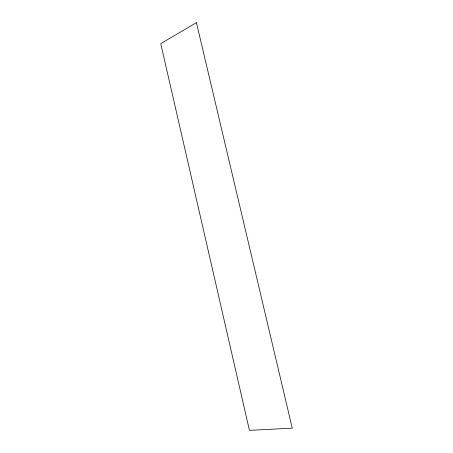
<?xml version="1.0" encoding="UTF-8"?>
<svg xmlns="http://www.w3.org/2000/svg" width="453" height="453" viewBox="0 0 453 453"><rect width="100%" height="100%" fill="white"/><g stroke="black" fill="none" stroke-linecap="round" stroke-linejoin="round"><path stroke-width="0.68" d="M196.438 22.65L160.747 43.641L249.427 430.35L292.253 428.17L196.438 22.65"/></g></svg>
